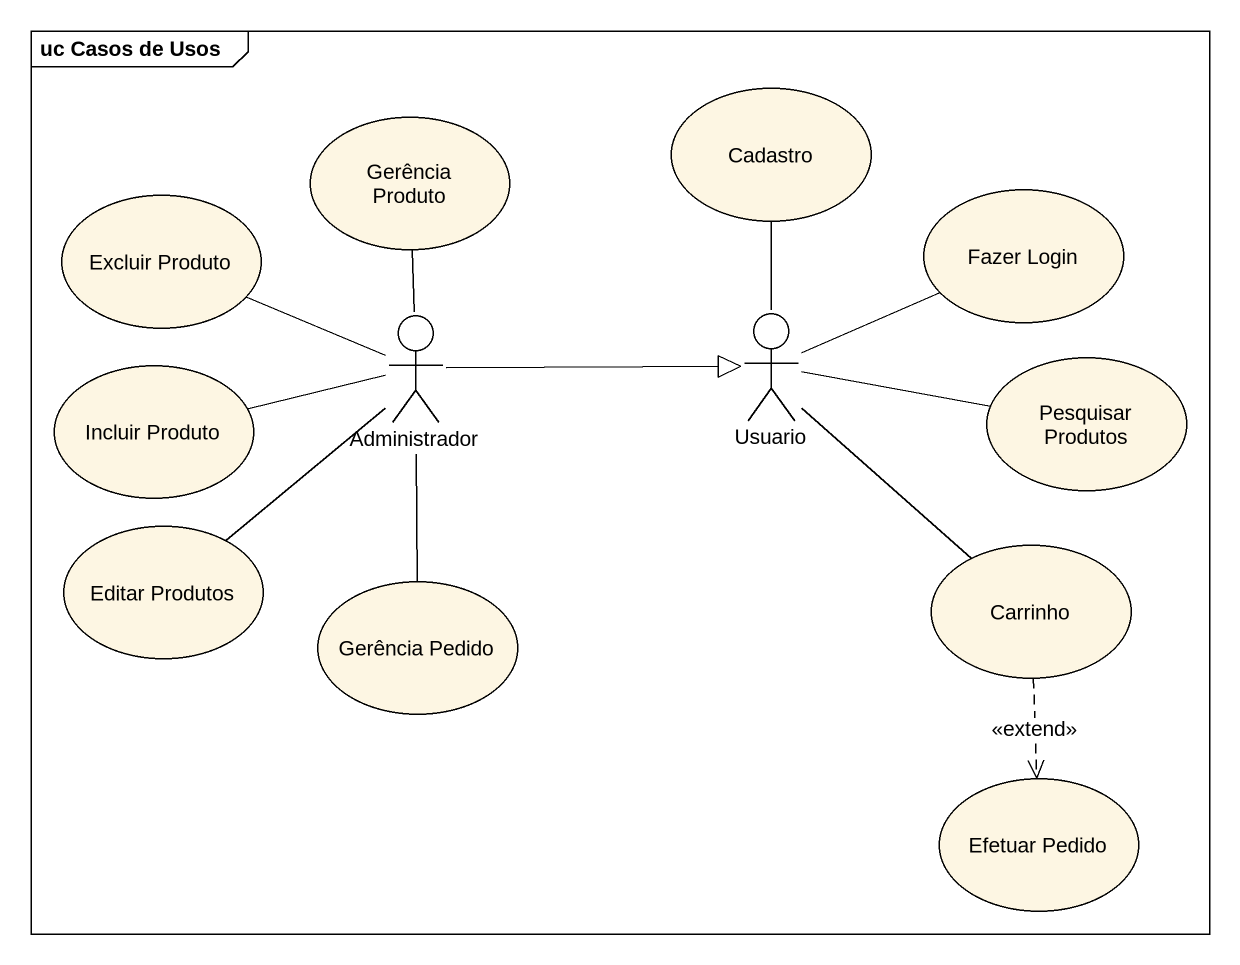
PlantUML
@startuml
mainframe uc Casos de Usos
usecase "Gerência Produto" as Gerência_Produto
usecase Cadastro
usecase "Excluir Produto" as Excluir_Produto
usecase "Fazer Login" as Fazer_Login
actor Administrador
actor Usuario
usecase "Incluir Produto" as Incluir_Produto
usecase "Pesquisar Produtos" as Pesquisar_Produtos
usecase "Editar Produtos" as Editar_Produtos
usecase "Gerência Pedido" as Gerência_Pedido
usecase Carrinho
usecase "Efetuar Pedido" as Efetuar_Pedido
Administrador -up- Gerência_Produto
Administrador -left- Excluir_Produto
Administrador -right-|> Usuario
Administrador -left- Incluir_Produto
Administrador -- Editar_Produtos
Administrador -- Gerência_Pedido
Usuario -up- Cadastro
Usuario -right- Fazer_Login
Usuario -right- Pesquisar_Produtos
Usuario -- Carrinho
Carrinho ..> Efetuar_Pedido : <<extend>>
@enduml
